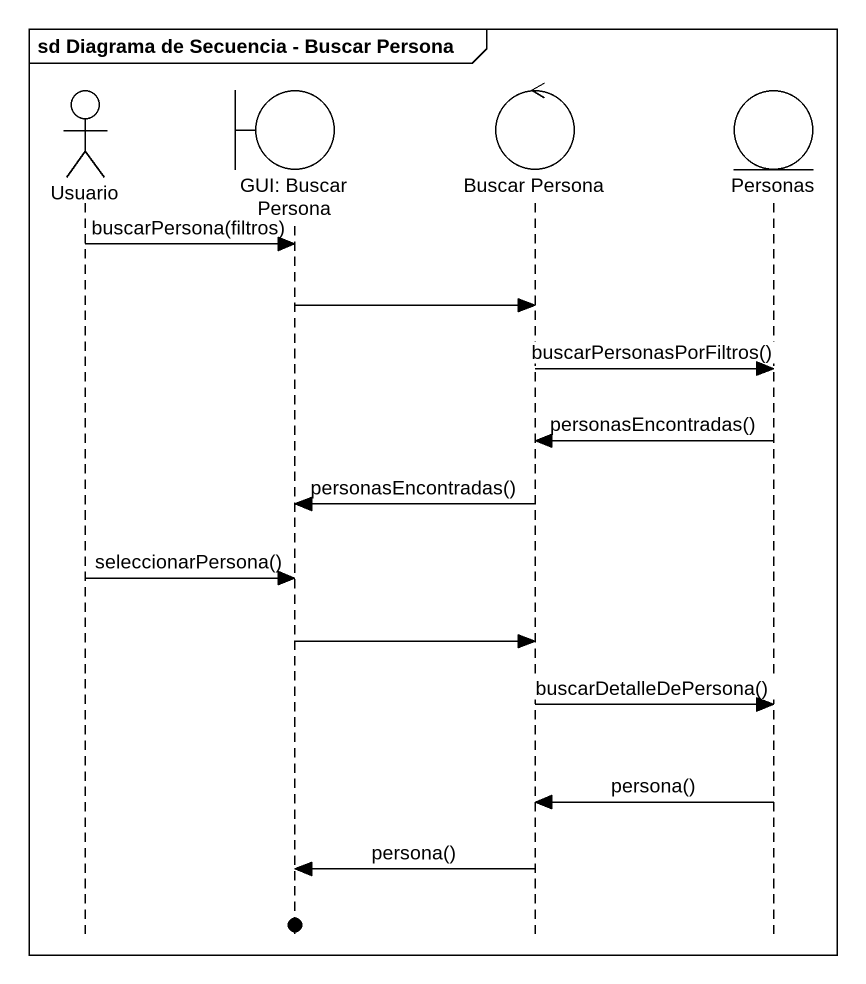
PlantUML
@startuml
mainframe sd Diagrama de Secuencia - Buscar Persona
hide footbox
actor Usuario
boundary "GUI: Buscar Persona" as GUI_Buscar_Persona
control "Buscar Persona" as Buscar_Persona
entity Personas

Usuario -> GUI_Buscar_Persona : buscarPersona(filtros)
GUI_Buscar_Persona -> Buscar_Persona
Buscar_Persona -> Personas : buscarPersonasPorFiltros()
Personas -> Buscar_Persona : personasEncontradas()
Buscar_Persona -> GUI_Buscar_Persona : personasEncontradas()
Usuario -> GUI_Buscar_Persona : seleccionarPersona()
GUI_Buscar_Persona -> Buscar_Persona
Buscar_Persona -> Personas : buscarDetalleDePersona()
Personas -> Buscar_Persona : persona()
Buscar_Persona -> GUI_Buscar_Persona : persona()
@enduml
